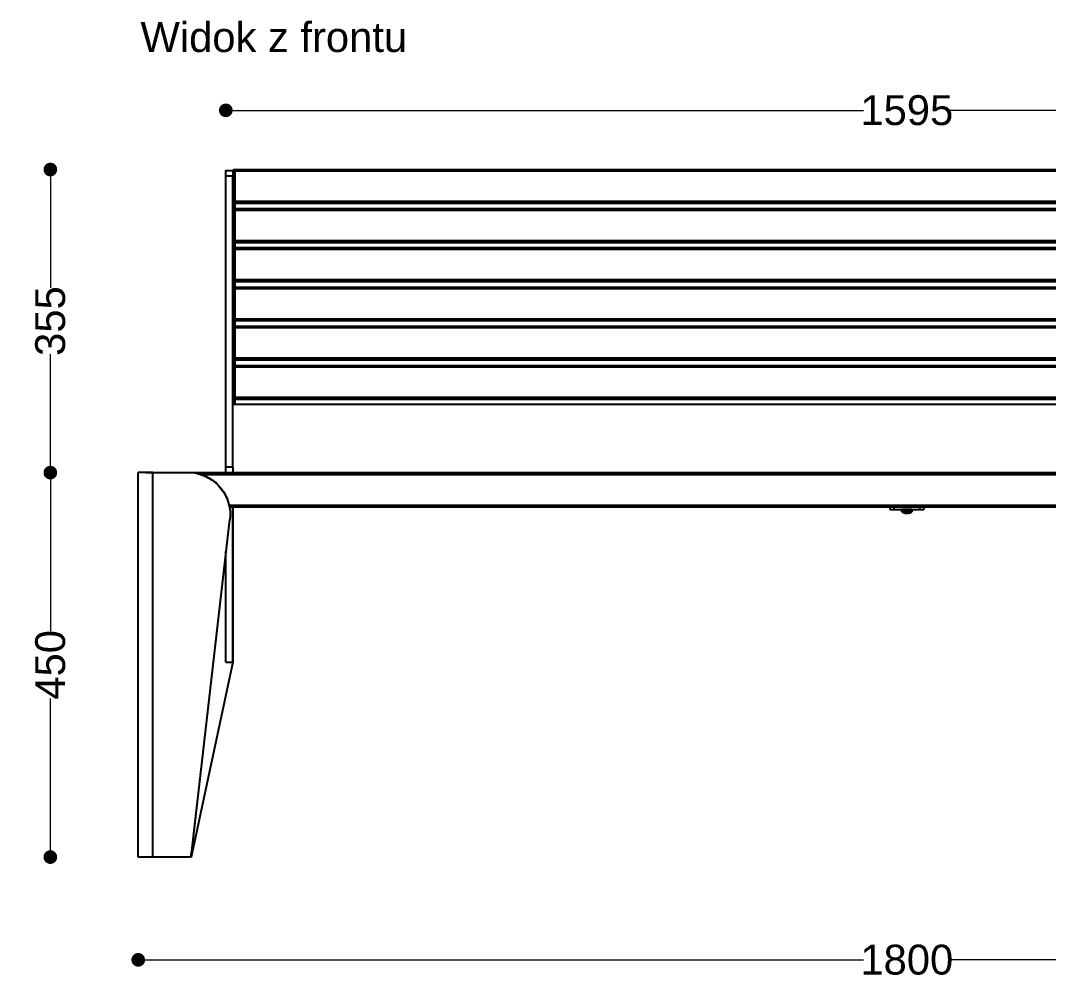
# Model space of a CAD drawing. Header units: millimetres. Extents: x 10366 to 13995, y 24552 to 29685.
# Drawn here: x 11588 to 12791, y 27221 to 28343 of the extents above; entities that cross this region are included whole.
import ezdxf

# ---------------------------------------------------------------- set-up
doc = ezdxf.new("R2010")
doc.units = ezdxf.units.MM
doc.header["$LTSCALE"] = 3
doc.layers.add('DomyÅ›lny', color=7, linetype='Continuous')
doc.styles.get("Standard").update_dxf_attribs({"font": 'arial.ttf'})
doc.dimstyles.new('MATEUSZ', dxfattribs={"dimtxt": 35, "dimasz": 16, "dimexe": 0.18, "dimexo": 0.0625, "dimgap": 0.09, "dimtad": 0, "dimdec": 0, "dimdsep": 46, "dimtxsty": 'Standard', "dimblk": 'DOT', "dimcen": 0.09, "dimse1": 1, "dimse2": 1, "dimadec": 0, "dimazin": 0, "dimtfac": 1, "dimtdec": 0, "dimtofl": 0, "dimtmove": 0, "dimatfit": 3, "dimfxl": 1, "dimtolj": 1, "dimtzin": 0, "dimlwd": 9, "dimlwe": 9, "dimarcsym": 0})

# ---------------------------------------------------------------- blocks, each defined once
blk = doc.blocks.new('_Dot')
at = {"color": 0, "linetype": 'ByBlock', "lineweight": -2}
blk.add_line((-0.5, 0), (-1, 0), dxfattribs=at)
at = {"color": 0, "linetype": 'ByBlock', "const_width": 0.5}
blk.add_lwpolyline([(-0.25, 0, 1), (0.25, 0, 1)], format="xyb", close=True, dxfattribs=at)
blk = doc.blocks.new('*D29')
at = {"color": 0, "lineweight": 9, "transparency": 16777216}
for p, q in [((11741.5, 27243.8), (12574.9, 27243.8)), ((13509.5, 27243.8), (12676.2, 27243.8))]:
    blk.add_line(p, q, dxfattribs=at)
at = {"layer": 'Defpoints', "color": 0, "transparency": 16777216}
for p in [(11725.5, 27364.1), (13525.5, 27364.1), (13525.5, 27243.8)]:
    blk.add_point(p, dxfattribs=at)
at = {"color": 0, "lineweight": 9, "transparency": 16777216, "xscale": 16, "yscale": 16, "zscale": 16, "rotation": 180}
blk.add_blockref('_Dot', (11725.5, 27243.8), dxfattribs=at)
at = {"color": 0, "lineweight": 9, "transparency": 16777216, "xscale": 16, "yscale": 16, "zscale": 16}
blk.add_blockref('_Dot', (13525.5, 27243.8), dxfattribs=at)
at = {"color": 0, "transparency": 16777216, "insert": (12625.5, 27243.8), "char_height": 35, "attachment_point": 5}
blk.add_mtext('\\A1;1800', dxfattribs=at)
blk = doc.blocks.new('*D32')
at = {"color": 0, "lineweight": 9, "transparency": 16777216}
for p, q in [((11622.6, 27798.1), (11622.6, 27628.5)), ((11622.6, 27380.1), (11622.6, 27549.7))]:
    blk.add_line(p, q, dxfattribs=at)
at = {"layer": 'Defpoints', "color": 0, "transparency": 16777216}
for p in [(11725.5, 27814.1), (11622.6, 27364.1), (11725.5, 27364.1)]:
    blk.add_point(p, dxfattribs=at)
at = {"color": 0, "lineweight": 9, "transparency": 16777216, "xscale": 16, "yscale": 16, "zscale": 16}
for p, rotation in [((11622.6, 27814.1), 90), ((11622.6, 27364.1), 270)]:
    blk.add_blockref('_Dot', p, dxfattribs=dict(at, rotation=rotation))
at = {"color": 0, "transparency": 16777216, "insert": (11622.6, 27589.1), "char_height": 35, "attachment_point": 5, "rotation": 90}
blk.add_mtext('\\A1;450', dxfattribs=at)
blk = doc.blocks.new('*D33')
at = {"color": 0, "lineweight": 9, "transparency": 16777216}
for p, q in [((11622.6, 28152.9), (11622.6, 28030.4)), ((11622.6, 27830.1), (11622.6, 27952.6))]:
    blk.add_line(p, q, dxfattribs=at)
at = {"layer": 'Defpoints', "color": 0, "transparency": 16777216}
for p in [(11187.4, 28168.9), (11622.6, 27814.1), (11725.5, 27814.1)]:
    blk.add_point(p, dxfattribs=at)
at = {"color": 0, "lineweight": 9, "transparency": 16777216, "xscale": 16, "yscale": 16, "zscale": 16}
for p, rotation in [((11622.6, 28168.9), 90), ((11622.6, 27814.1), 270)]:
    blk.add_blockref('_Dot', p, dxfattribs=dict(at, rotation=rotation))
at = {"color": 0, "transparency": 16777216, "insert": (11622.6, 27991.5), "char_height": 35, "attachment_point": 5, "rotation": 90}
blk.add_mtext('\\A1;355', dxfattribs=at)
blk = doc.blocks.new('*D34')
at = {"color": 0, "lineweight": 9, "transparency": 16777216}
for p, q in [((11844.1, 28238.2), (12574.7, 28238.2)), ((13406.9, 28238.2), (12676.4, 28238.2))]:
    blk.add_line(p, q, dxfattribs=at)
at = {"layer": 'Defpoints', "color": 0, "transparency": 16777216}
for p in [(13422.9, 28238.2), (11828.1, 28167.9), (13422.9, 28167.9)]:
    blk.add_point(p, dxfattribs=at)
at = {"color": 0, "lineweight": 9, "transparency": 16777216, "xscale": 16, "yscale": 16, "zscale": 16, "rotation": 180}
blk.add_blockref('_Dot', (11828.1, 28238.2), dxfattribs=at)
at = {"color": 0, "lineweight": 9, "transparency": 16777216, "xscale": 16, "yscale": 16, "zscale": 16}
blk.add_blockref('_Dot', (13422.9, 28238.2), dxfattribs=at)
at = {"color": 0, "transparency": 16777216, "insert": (12625.5, 28238.2), "char_height": 35, "attachment_point": 5}
blk.add_mtext('\\A1;1595', dxfattribs=at)

msp = doc.modelspace()

# ---------------------------------------------------------------- linework, layer by layer
at = {"layer": 'DomyÅ›lny'}
for p, q in [((11828.1, 28167.9), (11836.1, 28167.9)), ((11836.5, 28166.9), (11836.5, 28131.4)), ((11838.5, 28168.9), (13412.5, 28168.9)), ((11838.5, 28168.8), (13412.5, 28168.8)), ((11838.5, 28167.2), (11838.5, 28131.7)), ((11838.5, 28167.2), (13412.5, 28167.2)), ((11836.1, 28161.3), (11828.1, 28161.3)), ((11828.1, 27820.7), (11828.1, 28161.3)), ((11836.1, 27820.7), (11836.1, 28161.3)), ((11836.5, 28125.1), (11836.5, 28160.6)), ((11836.5, 28131.4), (11836.5, 28125.1)), ((11838.5, 28131.7), (13412.5, 28131.7)), ((11838.5, 28129.4), (11838.5, 28123.2)), ((11838.5, 28129.4), (13412.5, 28129.4)), ((11836.5, 28121), (11836.5, 28085.6)), ((11838.5, 28123.2), (13412.5, 28123.2)), ((11838.5, 28123), (13412.5, 28123)), ((11838.5, 28121.4), (11838.5, 28085.9)), ((11838.5, 28121.4), (13412.5, 28121.4)), ((11836.5, 28085.6), (11836.5, 28079.3)), ((11838.5, 28085.9), (13412.5, 28085.9)), ((11838.5, 28083.6), (11838.5, 28077.4)), ((11838.5, 28083.6), (13412.5, 28083.6)), ((11836.5, 28075.2), (11836.5, 28039.8)), ((11838.5, 28077.4), (13412.5, 28077.4)), ((13412.5, 28077.3), (11838.5, 28077.3)), ((11838.5, 28077.2), (13412.5, 28077.2)), ((11838.5, 28075.6), (13412.5, 28075.6)), ((11838.5, 28075.6), (11838.5, 28040.1)), ((11836.5, 28039.8), (11836.5, 28033.5)), ((11838.5, 28040.1), (13412.5, 28040.1)), ((11838.5, 28037.8), (13412.5, 28037.8)), ((11838.5, 28037.8), (11838.5, 28031.5)), ((11836.5, 28023.1), (11836.5, 28029.4)), ((11836.5, 28029.4), (11836.5, 27993.9)), ((11836.5, 27987.7), (11836.5, 28023.1)), ((11838.5, 28031.4), (13412.5, 28031.4)), ((11838.5, 28029.7), (13412.5, 28029.7)), ((11838.5, 28029.7), (11838.5, 27994.3)), ((11836.5, 27993.9), (11836.5, 27987.7)), ((11838.5, 27994.3), (13412.5, 27994.3)), ((11838.5, 27992), (13412.5, 27992)), ((11838.5, 27992), (11838.5, 27985.7)), ((11838.5, 27985.6), (13412.5, 27985.6)), ((11838.5, 27985.5), (13412.5, 27985.5)), ((11836.5, 27983.6), (11836.5, 27948.1)), ((11836.5, 27977.3), (11836.5, 27983.6)), ((11836.5, 27941.9), (11836.5, 27977.3)), ((11838.5, 27983.9), (11838.5, 27948.5)), ((11838.5, 27983.9), (13412.5, 27983.9)), ((11836.5, 27948.1), (11836.5, 27941.9)), ((11836.5, 27931.5), (11836.5, 27937.7)), ((11836.5, 27937.7), (11836.5, 27902.3)), ((11838.5, 27948.5), (13412.5, 27948.5)), ((11838.5, 27946.1), (11838.5, 27939.9)), ((11838.5, 27946.1), (13412.5, 27946.1)), ((11838.5, 27939.7), (13412.5, 27939.7)), ((11838.5, 27939.7), (13412.5, 27939.7)), ((11838.5, 27938.1), (13412.5, 27938.1)), ((11838.5, 27938.1), (11838.5, 27902.6)), ((11836.5, 27896), (11836.5, 27931.5)), ((11836.5, 27902.3), (11836.5, 27896)), ((11838.5, 27902.6), (13412.5, 27902.6)), ((11836.1, 27894.8), (11838.5, 27894.8)), ((11838.5, 27900.3), (11838.5, 27894.1)), ((11838.5, 27900.3), (13412.5, 27900.3)), ((11838.5, 27894.1), (13412.5, 27894.1)), ((13412.5, 27894), (11838.5, 27894)), ((11836.1, 27820.7), (11828.1, 27820.7)), ((11725.5, 27364.1), (11725.5, 27814.1)), ((11734.5, 27814.1), (13516.5, 27814.1)), ((11742.7, 27364.1), (11742.7, 27814.1)), ((11742.7, 27364.1), (11742.7, 27814.1)), ((11742.7, 27814.1), (11788.9, 27814.1)), ((11742.7, 27814.1), (11791.2, 27814.1)), ((11798.3, 27812.1), (13452.8, 27812.1)), ((11831.9, 27776), (13419.2, 27776)), ((11832.3, 27774.1), (13418.8, 27774.1)), ((11836.1, 27592.2), (11836.1, 27774.1)), ((11836.1, 27774.1), (11836.1, 27592.2)), ((12605.5, 27774.1), (12605.5, 27771.1)), ((12610.5, 27774.1), (12610.5, 27771.1)), ((12610.5, 27771.1), (12640.5, 27771.1)), ((12619.8, 27768.4), (12619.5, 27771.1)), ((12631.5, 27771.1), (12631.3, 27768.4)), ((12640.5, 27774.1), (12640.5, 27771.1)), ((12645.5, 27774.1), (12645.5, 27771.1)), ((11787.4, 27364.5), (11832.9, 27759.2)), ((11787.4, 27364.1), (11832.9, 27758.9)), ((11828.1, 27592.2), (11828.1, 27721.7)), ((11836.1, 27592.2), (11787.4, 27364.1)), ((11828.1, 27592.2), (11836.1, 27592.2)), ((11787.4, 27364.1), (11742.7, 27364.1)), ((11787.5, 27364.1), (11787.5, 27367.8))]:
    msp.add_line(p, q, dxfattribs=at)
for points in [[(11828.1, 28161.3, 0), (11828.1, 28166.5, 0), (11828.1, 28167.7, 0), (11828.1, 28167.9, 0), (11828.1, 28167.9, 0), (11828.1, 28167.9, 0), (11828.1, 28167.9, 0), (11828.1, 28167.9, 0), (11828.1, 28167.9, 0), (11828.1, 28167.9, 0), (11828.1, 28167.9, 0), (11828.1, 28167.9, 0), (11828.1, 28167.9, 0), (11828.1, 28167.9, 0), (11828.1, 28167.9, 0), (11828.1, 28167.9, 0), (11828.1, 28167.9, 0), (11828.1, 28167.9, 0), (11828.1, 28167.9, 0), (11828.1, 28167.9, 0), (11828.1, 28167.9, 0), (11828.1, 28167.8, 0)], [(11836.1, 28167.8, 0), (11836.1, 28167.9, 0), (11836.1, 28167.9, 0), (11836.1, 28167.9, 0), (11836.1, 28167.9, 0), (11836.1, 28167.9, 0), (11836.1, 28167.9, 0), (11836.1, 28167.9, 0), (11836.1, 28167.9, 0), (11836.1, 28167.9, 0), (11836.1, 28167.9, 0), (11836.1, 28167.9, 0), (11836.1, 28167.9, 0), (11836.1, 28167.9, 0), (11836.1, 28167.9, 0), (11836.1, 28167.9, 0), (11836.1, 28167.9, 0), (11836.1, 28167.9, 0), (11836.1, 28167.9, 0), (11836.1, 28167.9, 0), (11836.1, 28167.9, 0), (11836.1, 28167.9, 0), (11836.1, 28167.8, 0), (11836.1, 28167.6, 0), (11836.1, 28166.8, 0), (11836.1, 28161.3, 0)], [(11838.5, 28167.2, 0), (11837.1, 28167.1, 0), (11836.8, 28167, 0), (11836.7, 28167, 0), (11836.6, 28166.9, 0), (11836.6, 28166.9, 0), (11836.6, 28166.9, 0), (11836.5, 28166.9, 0), (11836.5, 28166.9, 0), (11836.5, 28166.9, 0), (11836.5, 28166.9, 0), (11836.5, 28166.9, 0), (11836.5, 28166.9, 0), (11836.5, 28166.9, 0)], [(11837, 28168.1, 0), (11837.1, 28168.3, 0), (11837.3, 28168.4, 0), (11837.5, 28168.5, 0), (11837.7, 28168.6, 0), (11837.9, 28168.7, 0), (11838.1, 28168.8, 0), (11838.3, 28168.8, 0), (11838.5, 28168.8, 0)], [(11838.5, 28168.8, 0), (11838.5, 28168.8, 0), (11838.5, 28168.9, 0), (11838.5, 28168.9, 0), (11838.5, 28168.9, 0), (11838.5, 28168.9, 0), (11838.5, 28168.9, 0), (11838.5, 28168.9, 0), (11838.5, 28168.9, 0), (11838.5, 28168.9, 0), (11838.5, 28168.9, 0), (11838.5, 28168.9, 0), (11838.5, 28168.9, 0), (11838.5, 28168.9, 0), (11838.5, 28168.9, 0), (11838.5, 28168.9, 0), (11838.5, 28168.9, 0), (11838.5, 28168.9, 0), (11838.5, 28168.9, 0), (11838.5, 28168.9, 0), (11838.5, 28168.9, 0), (11838.5, 28168.9, 0), (11838.5, 28168.8, 0), (11838.5, 28168.8, 0), (11838.5, 28168.8, 0), (11838.5, 28168.6, 0), (11838.5, 28167.2, 0)], [(11836.5, 28131.4, 0), (11836.5, 28131.4, 0), (11836.5, 28131.4, 0), (11836.5, 28131.4, 0), (11836.5, 28131.4, 0), (11836.5, 28131.4, 0), (11836.5, 28131.4, 0), (11836.6, 28131.5, 0), (11836.6, 28131.5, 0), (11836.6, 28131.5, 0), (11836.7, 28131.5, 0), (11836.7, 28131.6, 0), (11837, 28131.6, 0), (11837.6, 28131.7, 0), (11838.5, 28131.7, 0)], [(11838.5, 28129.4, 0), (11838.3, 28129.4, 0), (11838.2, 28129.5, 0), (11838, 28129.5, 0), (11837.8, 28129.6, 0), (11837.6, 28129.7, 0), (11837.4, 28129.8, 0), (11837.3, 28129.9, 0), (11837.1, 28130, 0), (11837, 28130.2, 0), (11836.8, 28130.3, 0), (11836.7, 28130.5, 0), (11836.7, 28130.7, 0), (11836.6, 28130.9, 0), (11836.6, 28131, 0), (11836.5, 28131.2, 0), (11836.5, 28131.4, 0)], [(11838.5, 28131.7, 0), (11838.5, 28129.4, 0)], [(11836.5, 28125.1, 0), (11836.5, 28125, 0), (11836.6, 28124.8, 0), (11836.6, 28124.6, 0), (11836.7, 28124.4, 0), (11836.7, 28124.2, 0), (11836.8, 28124.1, 0), (11837, 28123.9, 0), (11837.1, 28123.8, 0), (11837.3, 28123.6, 0), (11837.4, 28123.5, 0), (11837.6, 28123.4, 0), (11837.8, 28123.3, 0), (11838, 28123.3, 0), (11838.2, 28123.2, 0), (11838.3, 28123.2, 0), (11838.5, 28123.2, 0)], [(11838.5, 28123.1, 0), (11838.3, 28123.2, 0), (11838.2, 28123.2, 0), (11838, 28123.2, 0), (11837.8, 28123.3, 0), (11837.6, 28123.4, 0), (11837.4, 28123.5, 0), (11837.3, 28123.6, 0), (11837.1, 28123.7, 0), (11837, 28123.9, 0), (11836.8, 28124, 0), (11836.7, 28124.2, 0), (11836.7, 28124.4, 0), (11836.6, 28124.6, 0), (11836.6, 28124.8, 0), (11836.5, 28125, 0), (11836.5, 28125.1, 0)], [(11836.5, 28121, 0), (11836.5, 28121.3, 0), (11836.6, 28121.6, 0), (11836.7, 28121.9, 0), (11836.9, 28122.2, 0)], [(11838.5, 28121.4, 0), (11837.1, 28121.3, 0), (11836.8, 28121.2, 0), (11836.7, 28121.2, 0), (11836.6, 28121.1, 0), (11836.6, 28121.1, 0), (11836.6, 28121.1, 0), (11836.5, 28121.1, 0), (11836.5, 28121.1, 0), (11836.5, 28121.1, 0), (11836.5, 28121.1, 0), (11836.5, 28121, 0), (11836.5, 28121, 0), (11836.5, 28121, 0)], [(11838.5, 28123, 0), (11838.5, 28123, 0), (11838.5, 28123, 0), (11838.5, 28123, 0), (11838.5, 28123, 0), (11838.5, 28123, 0), (11838.5, 28123, 0), (11838.5, 28123, 0), (11838.5, 28123, 0), (11838.5, 28123, 0), (11838.5, 28123, 0), (11838.5, 28123, 0), (11838.5, 28123, 0), (11838.5, 28123, 0), (11838.5, 28123, 0), (11838.5, 28123, 0), (11838.5, 28123, 0), (11838.5, 28123, 0), (11838.5, 28123, 0), (11838.5, 28123, 0), (11838.5, 28123, 0), (11838.5, 28123, 0), (11838.5, 28123, 0), (11838.5, 28123, 0), (11838.5, 28123, 0), (11838.5, 28122.8, 0), (11838.5, 28121.4, 0)], [(11836.5, 28085.6, 0), (11836.5, 28085.6, 0), (11836.5, 28085.6, 0), (11836.5, 28085.6, 0), (11836.5, 28085.6, 0), (11836.5, 28085.6, 0), (11836.5, 28085.6, 0), (11836.6, 28085.6, 0), (11836.6, 28085.7, 0), (11836.6, 28085.7, 0), (11836.7, 28085.7, 0), (11836.7, 28085.7, 0), (11837, 28085.8, 0), (11837.6, 28085.9, 0), (11838.5, 28085.9, 0)], [(11838.5, 28083.6, 0), (11838.3, 28083.6, 0), (11838.2, 28083.6, 0), (11838, 28083.7, 0), (11837.8, 28083.7, 0), (11837.6, 28083.8, 0), (11837.4, 28083.9, 0), (11837.3, 28084, 0), (11837.1, 28084.2, 0), (11837, 28084.3, 0), (11836.8, 28084.5, 0), (11836.7, 28084.7, 0), (11836.7, 28084.9, 0), (11836.6, 28085, 0), (11836.6, 28085.2, 0), (11836.5, 28085.4, 0), (11836.5, 28085.6, 0)], [(11838.5, 28085.9, 0), (11838.5, 28083.6, 0)], [(11836.5, 28079.3, 0), (11836.5, 28079.1, 0), (11836.6, 28079, 0), (11836.6, 28078.8, 0), (11836.7, 28078.6, 0), (11836.7, 28078.4, 0), (11836.8, 28078.2, 0), (11837, 28078.1, 0), (11837.1, 28077.9, 0), (11837.3, 28077.8, 0), (11837.4, 28077.7, 0), (11837.6, 28077.6, 0), (11837.8, 28077.5, 0), (11838, 28077.4, 0), (11838.2, 28077.4, 0), (11838.3, 28077.4, 0), (11838.5, 28077.4, 0)], [(11838.5, 28077.3, 0), (11838.3, 28077.3, 0), (11838.2, 28077.4, 0), (11838, 28077.4, 0), (11837.8, 28077.5, 0), (11837.6, 28077.5, 0), (11837.4, 28077.6, 0), (11837.3, 28077.8, 0), (11837.1, 28077.9, 0), (11837, 28078.1, 0), (11836.8, 28078.2, 0), (11836.7, 28078.4, 0), (11836.7, 28078.6, 0), (11836.6, 28078.8, 0), (11836.6, 28079, 0), (11836.5, 28079.1, 0), (11836.5, 28079.3, 0)], [(11836.5, 28075.2, 0), (11836.5, 28075.5, 0), (11836.6, 28075.8, 0), (11836.7, 28076.1, 0), (11836.9, 28076.4, 0)], [(11838.5, 28075.6, 0), (11837.1, 28075.5, 0), (11836.8, 28075.4, 0), (11836.7, 28075.3, 0), (11836.6, 28075.3, 0), (11836.6, 28075.3, 0), (11836.6, 28075.3, 0), (11836.5, 28075.3, 0), (11836.5, 28075.2, 0), (11836.5, 28075.2, 0), (11836.5, 28075.2, 0), (11836.5, 28075.2, 0), (11836.5, 28075.2, 0), (11836.5, 28075.2, 0)], [(11838.5, 28077.2, 0), (11838.5, 28077.2, 0), (11838.5, 28077.2, 0), (11838.5, 28077.2, 0), (11838.5, 28077.2, 0), (11838.5, 28077.2, 0), (11838.5, 28077.2, 0), (11838.5, 28077.2, 0), (11838.5, 28077.2, 0), (11838.5, 28077.2, 0), (11838.5, 28077.2, 0), (11838.5, 28077.2, 0), (11838.5, 28077.2, 0), (11838.5, 28077.2, 0), (11838.5, 28077.2, 0), (11838.5, 28077.2, 0), (11838.5, 28077.2, 0), (11838.5, 28077.2, 0), (11838.5, 28077.2, 0), (11838.5, 28077.2, 0), (11838.5, 28077.2, 0), (11838.5, 28077.2, 0), (11838.5, 28077.2, 0), (11838.5, 28077.2, 0), (11838.5, 28077.1, 0), (11838.5, 28076.9, 0), (11838.5, 28075.6, 0)], [(11836.5, 28039.8, 0), (11836.5, 28039.8, 0), (11836.5, 28039.8, 0), (11836.5, 28039.8, 0), (11836.5, 28039.8, 0), (11836.5, 28039.8, 0), (11836.5, 28039.8, 0), (11836.6, 28039.8, 0), (11836.6, 28039.8, 0), (11836.6, 28039.9, 0), (11836.7, 28039.9, 0), (11836.7, 28039.9, 0), (11837, 28040, 0), (11837.6, 28040.1, 0), (11838.5, 28040.1, 0)], [(11838.5, 28037.8, 0), (11838.3, 28037.8, 0), (11838.2, 28037.8, 0), (11838, 28037.9, 0), (11837.8, 28037.9, 0), (11837.6, 28038, 0), (11837.4, 28038.1, 0), (11837.3, 28038.2, 0), (11837.1, 28038.4, 0), (11837, 28038.5, 0), (11836.8, 28038.7, 0), (11836.7, 28038.8, 0), (11836.7, 28039, 0), (11836.6, 28039.2, 0), (11836.6, 28039.4, 0), (11836.5, 28039.6, 0), (11836.5, 28039.8, 0)], [(11836.5, 28033.5, 0), (11836.5, 28033.3, 0), (11836.6, 28033.1, 0), (11836.6, 28033, 0), (11836.7, 28032.8, 0), (11836.7, 28032.6, 0), (11836.8, 28032.4, 0), (11837, 28032.3, 0), (11837.1, 28032.1, 0), (11837.3, 28032, 0), (11837.4, 28031.8, 0), (11837.6, 28031.7, 0), (11837.8, 28031.7, 0), (11838, 28031.6, 0), (11838.2, 28031.6, 0), (11838.3, 28031.5, 0), (11838.5, 28031.5, 0)], [(11838.5, 28040.1, 0), (11838.5, 28037.8, 0)], [(11838.5, 28029.7, 0), (11837.1, 28029.6, 0), (11836.8, 28029.6, 0), (11836.7, 28029.5, 0), (11836.6, 28029.5, 0), (11836.6, 28029.5, 0), (11836.6, 28029.4, 0), (11836.5, 28029.4, 0), (11836.5, 28029.4, 0), (11836.5, 28029.4, 0), (11836.5, 28029.4, 0), (11836.5, 28029.4, 0), (11836.5, 28029.4, 0), (11836.5, 28029.4, 0)], [(11838.5, 28031.4, 0), (11838.5, 28031.4, 0), (11838.5, 28031.4, 0), (11838.5, 28031.4, 0), (11838.5, 28031.4, 0), (11838.5, 28031.4, 0), (11838.5, 28031.4, 0), (11838.5, 28031.4, 0), (11838.5, 28031.4, 0), (11838.5, 28031.4, 0), (11838.5, 28031.4, 0), (11838.5, 28031.4, 0), (11838.5, 28031.4, 0), (11838.5, 28031.4, 0), (11838.5, 28031.4, 0), (11838.5, 28031.4, 0), (11838.5, 28031.4, 0), (11838.5, 28031.4, 0), (11838.5, 28031.4, 0), (11838.5, 28031.4, 0), (11838.5, 28031.4, 0), (11838.5, 28031.4, 0), (11838.5, 28031.4, 0), (11838.5, 28031.4, 0), (11838.5, 28031.3, 0), (11838.5, 28031.1, 0), (11838.5, 28029.7, 0)], [(11836.5, 27993.9, 0), (11836.5, 27993.9, 0), (11836.5, 27993.9, 0), (11836.5, 27994, 0), (11836.5, 27994, 0), (11836.5, 27994, 0), (11836.5, 27994, 0), (11836.6, 27994, 0), (11836.6, 27994, 0), (11836.6, 27994, 0), (11836.7, 27994.1, 0), (11836.7, 27994.1, 0), (11837, 27994.2, 0), (11837.6, 27994.2, 0), (11838.5, 27994.3, 0)], [(11838.5, 27992, 0), (11838.3, 27992, 0), (11838.2, 27992, 0), (11838, 27992, 0), (11837.8, 27992.1, 0), (11837.6, 27992.2, 0), (11837.4, 27992.3, 0), (11837.3, 27992.4, 0), (11837.1, 27992.5, 0), (11837, 27992.7, 0), (11836.8, 27992.9, 0), (11836.7, 27993, 0), (11836.7, 27993.2, 0), (11836.6, 27993.4, 0), (11836.6, 27993.6, 0), (11836.5, 27993.8, 0), (11836.5, 27993.9, 0)], [(11836.5, 27987.7, 0), (11836.5, 27987.5, 0), (11836.6, 27987.3, 0), (11836.6, 27987.1, 0), (11836.7, 27987, 0), (11836.7, 27986.8, 0), (11836.8, 27986.6, 0), (11837, 27986.4, 0), (11837.1, 27986.3, 0), (11837.3, 27986.1, 0), (11837.4, 27986, 0), (11837.6, 27985.9, 0), (11837.8, 27985.8, 0), (11838, 27985.8, 0), (11838.2, 27985.7, 0), (11838.3, 27985.7, 0), (11838.5, 27985.7, 0)], [(11837.4, 27985.2, 0), (11837.7, 27985.3, 0), (11837.9, 27985.4, 0), (11838.2, 27985.5, 0), (11838.5, 27985.5, 0)], [(11838.5, 27994.3, 0), (11838.5, 27992, 0)], [(11838.5, 27985.5, 0), (11838.5, 27985.6, 0), (11838.5, 27985.6, 0), (11838.5, 27985.6, 0), (11838.5, 27985.6, 0), (11838.5, 27985.6, 0), (11838.5, 27985.6, 0), (11838.5, 27985.6, 0), (11838.5, 27985.6, 0), (11838.5, 27985.6, 0), (11838.5, 27985.6, 0), (11838.5, 27985.6, 0), (11838.5, 27985.6, 0), (11838.5, 27985.6, 0), (11838.5, 27985.6, 0), (11838.5, 27985.6, 0), (11838.5, 27985.6, 0), (11838.5, 27985.6, 0), (11838.5, 27985.6, 0), (11838.5, 27985.6, 0), (11838.5, 27985.6, 0), (11838.5, 27985.6, 0), (11838.5, 27985.6, 0), (11838.5, 27985.5, 0), (11838.5, 27985.5, 0), (11838.5, 27985.3, 0), (11838.5, 27983.9, 0)], [(11838.5, 27983.9, 0), (11837.1, 27983.8, 0), (11836.8, 27983.8, 0), (11836.7, 27983.7, 0), (11836.6, 27983.7, 0), (11836.6, 27983.6, 0), (11836.6, 27983.6, 0), (11836.5, 27983.6, 0), (11836.5, 27983.6, 0), (11836.5, 27983.6, 0), (11836.5, 27983.6, 0), (11836.5, 27983.6, 0), (11836.5, 27983.6, 0), (11836.5, 27983.6, 0)], [(11836.5, 27948.1, 0), (11836.5, 27948.1, 0), (11836.5, 27948.1, 0), (11836.5, 27948.1, 0), (11836.5, 27948.1, 0), (11836.5, 27948.1, 0), (11836.5, 27948.2, 0), (11836.6, 27948.2, 0), (11836.6, 27948.2, 0), (11836.6, 27948.2, 0), (11836.7, 27948.2, 0), (11836.7, 27948.3, 0), (11837, 27948.3, 0), (11837.6, 27948.4, 0), (11838.5, 27948.5, 0)], [(11838.5, 27946.1, 0), (11838.3, 27946.1, 0), (11838.2, 27946.2, 0), (11838, 27946.2, 0), (11837.8, 27946.3, 0), (11837.6, 27946.4, 0), (11837.4, 27946.5, 0), (11837.3, 27946.6, 0), (11837.1, 27946.7, 0), (11837, 27946.9, 0), (11836.8, 27947, 0), (11836.7, 27947.2, 0), (11836.7, 27947.4, 0), (11836.6, 27947.6, 0), (11836.6, 27947.8, 0), (11836.5, 27947.9, 0), (11836.5, 27948.1, 0)], [(11836.5, 27941.9, 0), (11836.5, 27941.7, 0), (11836.6, 27941.5, 0), (11836.6, 27941.3, 0), (11836.7, 27941.1, 0), (11836.7, 27940.9, 0), (11836.8, 27940.8, 0), (11837, 27940.6, 0), (11837.1, 27940.5, 0), (11837.3, 27940.3, 0), (11837.4, 27940.2, 0), (11837.6, 27940.1, 0), (11837.8, 27940, 0), (11838, 27940, 0), (11838.2, 27939.9, 0), (11838.3, 27939.9, 0), (11838.5, 27939.9, 0)], [(11838.5, 27938.1, 0), (11837.1, 27938, 0), (11836.8, 27937.9, 0), (11836.7, 27937.9, 0), (11836.6, 27937.8, 0), (11836.6, 27937.8, 0), (11836.6, 27937.8, 0), (11836.5, 27937.8, 0), (11836.5, 27937.8, 0), (11836.5, 27937.8, 0), (11836.5, 27937.8, 0), (11836.5, 27937.8, 0), (11836.5, 27937.7, 0), (11836.5, 27937.7, 0)], [(11837, 27939, 0), (11837.1, 27939.2, 0), (11837.3, 27939.3, 0), (11837.5, 27939.4, 0), (11837.7, 27939.5, 0), (11837.9, 27939.6, 0), (11838.1, 27939.7, 0), (11838.3, 27939.7, 0), (11838.5, 27939.7, 0)], [(11838.5, 27948.5, 0), (11838.5, 27946.1, 0)], [(11838.5, 27939.7, 0), (11838.5, 27939.7, 0), (11838.5, 27939.7, 0), (11838.5, 27939.7, 0), (11838.5, 27939.7, 0), (11838.5, 27939.7, 0), (11838.5, 27939.7, 0), (11838.5, 27939.7, 0), (11838.5, 27939.7, 0), (11838.5, 27939.7, 0), (11838.5, 27939.7, 0), (11838.5, 27939.7, 0), (11838.5, 27939.7, 0), (11838.5, 27939.7, 0), (11838.5, 27939.7, 0), (11838.5, 27939.7, 0), (11838.5, 27939.7, 0), (11838.5, 27939.7, 0), (11838.5, 27939.7, 0), (11838.5, 27939.7, 0), (11838.5, 27939.7, 0), (11838.5, 27939.7, 0), (11838.5, 27939.7, 0), (11838.5, 27939.7, 0), (11838.5, 27939.7, 0), (11838.5, 27939.5, 0), (11838.5, 27938.1, 0)], [(11836.5, 27902.3, 0), (11836.5, 27902.3, 0), (11836.5, 27902.3, 0), (11836.5, 27902.3, 0), (11836.5, 27902.3, 0), (11836.5, 27902.3, 0), (11836.5, 27902.3, 0), (11836.6, 27902.3, 0), (11836.6, 27902.4, 0), (11836.6, 27902.4, 0), (11836.7, 27902.4, 0), (11836.7, 27902.4, 0), (11837, 27902.5, 0), (11837.6, 27902.6, 0), (11838.5, 27902.6, 0)], [(11838.5, 27900.3, 0), (11838.3, 27900.3, 0), (11838.2, 27900.3, 0), (11838, 27900.4, 0), (11837.8, 27900.5, 0), (11837.6, 27900.5, 0), (11837.4, 27900.6, 0), (11837.3, 27900.8, 0), (11837.1, 27900.9, 0), (11837, 27901, 0), (11836.8, 27901.2, 0), (11836.7, 27901.4, 0), (11836.7, 27901.6, 0), (11836.6, 27901.7, 0), (11836.6, 27901.9, 0), (11836.5, 27902.1, 0), (11836.5, 27902.3, 0)], [(11838.5, 27902.6, 0), (11838.5, 27900.3, 0)], [(11836.5, 27896, 0), (11836.5, 27895.9, 0), (11836.6, 27895.7, 0), (11836.6, 27895.5, 0), (11836.7, 27895.3, 0), (11836.7, 27895.1, 0), (11836.8, 27895, 0), (11837, 27894.8, 0), (11837.1, 27894.6, 0), (11837.3, 27894.5, 0), (11837.4, 27894.4, 0), (11837.6, 27894.3, 0), (11837.8, 27894.2, 0), (11838, 27894.1, 0), (11838.2, 27894.1, 0), (11838.3, 27894.1, 0), (11838.5, 27894.1, 0)], [(11838.5, 27894, 0), (11838.3, 27894, 0), (11838.2, 27894.1, 0), (11838, 27894.1, 0), (11837.8, 27894.2, 0), (11837.6, 27894.3, 0), (11837.4, 27894.4, 0), (11837.3, 27894.5, 0), (11837.1, 27894.6, 0), (11837, 27894.8, 0), (11836.8, 27894.9, 0), (11836.7, 27895.1, 0), (11836.7, 27895.3, 0), (11836.6, 27895.5, 0), (11836.6, 27895.7, 0), (11836.5, 27895.8, 0), (11836.5, 27896, 0)], [(11828.1, 27814.1, 0), (11828.1, 27814.1, 0), (11828.1, 27814.1, 0), (11828.1, 27814.1, 0), (11828.1, 27814.1, 0), (11828.1, 27814.1, 0), (11828.1, 27814.1, 0), (11828.1, 27814.1, 0), (11828.1, 27814.1, 0), (11828.1, 27814.1, 0), (11828.1, 27814.1, 0), (11828.1, 27814.1, 0), (11828.1, 27814.1, 0), (11828.1, 27814.1, 0), (11828.1, 27814.2, 0), (11828.1, 27814.3, 0), (11828.1, 27814.9, 0), (11828.1, 27820.7, 0)], [(11836.1, 27820.7, 0), (11836.1, 27814.1, 0)], [(11742.7, 27814.1, 0), (11730.4, 27814.1, 0), (11726.8, 27814.1, 0), (11725.8, 27814.1, 0), (11725.6, 27814.1, 0), (11725.5, 27814.1, 0), (11725.5, 27814.1, 0), (11725.5, 27814.1, 0), (11725.5, 27814.1, 0), (11725.5, 27814.1, 0), (11725.5, 27814.1, 0), (11725.5, 27814.1, 0), (11725.5, 27814.1, 0), (11725.5, 27814.1, 0), (11725.5, 27814.1, 0), (11725.5, 27814.1, 0), (11725.5, 27814.1, 0), (11725.5, 27814.1, 0), (11725.5, 27814.1, 0)], [(11788.9, 27814.1, 0), (11793.7, 27813.3, 0), (11798.5, 27812.1, 0), (11803.1, 27810.3, 0), (11807.5, 27808.2, 0), (11811.6, 27805.6, 0), (11815.5, 27802.6, 0), (11819.1, 27799.3, 0), (11822.3, 27795.6, 0), (11825.2, 27791.6, 0), (11827.7, 27787.4, 0), (11829.7, 27782.9, 0), (11831.3, 27778.3, 0), (11832.4, 27773.5, 0), (11833, 27768.6, 0), (11833.2, 27763.7, 0), (11832.9, 27758.9, 0)], [(11788.9, 27814.1, 0), (11791.2, 27814.1, 0)], [(11791.2, 27814.1, 0), (11795.9, 27813.1, 0), (11800.4, 27811.7, 0), (11804.8, 27809.9, 0), (11809, 27807.6, 0), (11813, 27805, 0), (11816.6, 27802, 0), (11820, 27798.6, 0), (11823.1, 27795, 0), (11825.8, 27791.1, 0), (11828.1, 27786.9, 0), (11830, 27782.5, 0), (11831.4, 27778, 0), (11832.5, 27773.4, 0), (11833, 27768.7, 0), (11833.2, 27763.9, 0), (11832.9, 27759.2, 0)], [(12605.5, 27771.1, 0), (12605.5, 27771.1, 0), (12605.5, 27771.1, 0), (12605.5, 27771.1, 0), (12605.5, 27771.1, 0), (12605.5, 27771.1, 0), (12605.5, 27771.1, 0), (12605.5, 27771.1, 0), (12605.5, 27771.1, 0), (12605.5, 27771.1, 0), (12605.5, 27771.1, 0), (12605.5, 27771.1, 0), (12605.5, 27771.1, 0), (12605.5, 27771.1, 0), (12605.6, 27771.1, 0), (12605.7, 27771.1, 0), (12606.1, 27771.1, 0), (12610.5, 27771.1, 0)], [(12631.5, 27771.1, 0), (12631.5, 27771.1, 0), (12631.5, 27771.1, 0), (12631.5, 27771.1, 0), (12631.5, 27771.1, 0), (12631.5, 27771.1, 0), (12631.5, 27771.1, 0), (12631.5, 27771.1, 0), (12631.5, 27771.1, 0), (12631.5, 27771.1, 0), (12631.5, 27771.1, 0), (12631.5, 27771.1, 0), (12631.5, 27771.1, 0), (12631.5, 27771.1, 0), (12631.3, 27771.1, 0), (12630.8, 27771.1, 0), (12619.6, 27771.1, 0)], [(12631.3, 27768.4, 0), (12631.3, 27768.4, 0), (12631.3, 27768.4, 0), (12631.3, 27768.4, 0), (12631.3, 27768.4, 0), (12631.3, 27768.4, 0), (12631.3, 27768.4, 0), (12631.3, 27768.4, 0), (12631.3, 27768.4, 0), (12631.3, 27768.4, 0), (12631.3, 27768.4, 0), (12631.3, 27768.4, 0), (12631.3, 27768.4, 0), (12631.2, 27768.4, 0), (12631.1, 27768.4, 0), (12630.6, 27768.4, 0), (12619.8, 27768.4, 0)], [(12640.5, 27771.1, 0), (12645.5, 27771.1, 0)], [(12622.4, 27767.2, 0), (12622.4, 27767.2, 0), (12622.4, 27767.2, 0), (12622.4, 27767.2, 0), (12622.4, 27767.2, 0), (12622.3, 27767.2, 0), (12622.3, 27767.1, 0), (12622.3, 27767.1, 0), (12622.3, 27767.1, 0), (12622.2, 27767.1, 0), (12622.2, 27767.1, 0), (12622.2, 27767.1, 0), (12622.2, 27767.1, 0), (12622.1, 27767.1, 0), (12622.1, 27767.1, 0)], [(12624.4, 27766.6, 0), (12623.2, 27766.8, 0), (12622.1, 27767.1, 0)], [(12622.1, 27767.1, 0), (12622.1, 27767.1, 0), (12622.1, 27767.1, 0), (12622.2, 27767.1, 0), (12622.3, 27767.1, 0)], [(12622.4, 27767.1, 0), (12622.2, 27767.1, 0)], [(12622.3, 27767.1, 0), (12623.4, 27766.8, 0), (12624.6, 27766.6, 0)], [(12624.6, 27766.6, 0), (12624.9, 27766.6, 0), (12625, 27766.6, 0), (12625.1, 27766.6, 0), (12625.1, 27766.6, 0), (12625.1, 27766.6, 0), (12625.1, 27766.6, 0)], [(12625.1, 27766.6, 0), (12625.2, 27766.6, 0), (12625.2, 27766.7, 0), (12625.3, 27766.8, 0), (12625.5, 27766.9, 0), (12625.6, 27767.1, 0)], [(12625.9, 27766.6, 0), (12625.9, 27766.6, 0), (12625.8, 27766.7, 0), (12625.7, 27766.8, 0), (12625.6, 27766.9, 0), (12625.5, 27767.1, 0)], [(12625.6, 27767.1, 0), (12626.1, 27767.1, 0)], [(12626.1, 27767.1, 0), (12625.6, 27767.1, 0)], [(12626.1, 27767.1, 0), (12626.6, 27767.1, 0)], [(12626.6, 27767.1, 0), (12626.1, 27767.1, 0)], [(12626.6, 27767.1, 0), (12626.5, 27766.9, 0), (12626.4, 27766.8, 0), (12626.4, 27766.7, 0), (12626.3, 27766.6, 0), (12626.3, 27766.6, 0)], [(12626.3, 27766.6, 0), (12626.3, 27766.6, 0), (12626.3, 27766.6, 0), (12626.3, 27766.6, 0), (12626.3, 27766.6, 0), (12626.3, 27766.6, 0), (12626.3, 27766.6, 0), (12626.3, 27766.6, 0), (12626.3, 27766.6, 0), (12626.3, 27766.6, 0), (12626.3, 27766.6, 0), (12626.3, 27766.6, 0), (12626.3, 27766.6, 0), (12626.3, 27766.6, 0), (12626.3, 27766.6, 0), (12626.3, 27766.6, 0), (12626.3, 27766.6, 0), (12626.3, 27766.6, 0), (12626.3, 27766.6, 0), (12626.3, 27766.6, 0), (12626.3, 27766.6, 0), (12626.4, 27766.6, 0), (12626.7, 27766.6, 0)], [(12628.7, 27767.1, 0), (12627.6, 27766.8, 0), (12626.5, 27766.6, 0)], [(12626.7, 27766.6, 0), (12627.8, 27766.8, 0), (12628.9, 27767.1, 0)], [(12628.5, 27767.2, 0), (12628.6, 27767.2, 0)], [(12628.7, 27767.1, 0), (12628.7, 27767.1, 0), (12628.7, 27767.1, 0), (12628.7, 27767.1, 0), (12628.6, 27767.1, 0), (12628.6, 27767.1, 0), (12628.6, 27767.1, 0), (12628.6, 27767.1, 0), (12628.5, 27767.1, 0), (12628.5, 27767.2, 0), (12628.5, 27767.2, 0), (12628.5, 27767.2, 0), (12628.5, 27767.2, 0), (12628.5, 27767.2, 0), (12628.5, 27767.2, 0)], [(12628.6, 27767.2, 0), (12628.6, 27767.2, 0), (12628.6, 27767.2, 0), (12628.7, 27767.2, 0), (12628.7, 27767.2, 0), (12628.7, 27767.2, 0), (12628.7, 27767.1, 0), (12628.7, 27767.1, 0), (12628.8, 27767.1, 0), (12628.8, 27767.1, 0), (12628.8, 27767.1, 0), (12628.8, 27767.1, 0), (12628.9, 27767.1, 0), (12628.9, 27767.1, 0), (12628.9, 27767.1, 0)], [(12628.7, 27767.1, 0), (12628.8, 27767.1, 0)], [(11742.7, 27364.1, 0), (11725.5, 27364.1, 0)]]:
    msp.add_polyline3d(points, dxfattribs=at)
for centre, radius, start, end in [((11838.5, 28166.9), 2, 90, 180), ((11838.5, 28121), 2, 90, 180), ((11838.5, 28075.2), 2, 90, 180), ((11838.5, 28033.5), 2, 180, 270), ((11838.5, 28029.4), 2, 90, 180), ((11838.5, 27987.7), 2, 180, 270), ((11838.5, 27983.6), 2, 90, 180), ((11838.5, 27941.9), 2, 180, 270), ((11838.5, 27937.7), 2, 90, 180), ((12625.5, 27776.5), 10, 234.8507, 251.7018), ((12625.5, 27776.5), 10, 288.2982, 305.1493)]:
    msp.add_arc(centre, radius, start, end, dxfattribs=at)

# ---------------------------------------------------------------- texts
msp.add_text('Widok z frontu', height=34.962).set_placement((11728.2, 28306.5))

# ---------------------------------------------------------------- dimensions: what is measured, and where the dimension line sits
for base, p1, p2, picture, middle in [((13422.9, 28238.2), (11828.1, 28167.9), (13422.9, 28167.9), '*D34', (12625.5, 28238.2)), ((13525.5, 27243.8), (11725.5, 27364.1), (13525.5, 27364.1), '*D29', (12625.5, 27243.8))]:
    dim = msp.add_linear_dim(base=base, p1=p1, p2=p2, dimstyle='MATEUSZ')
    dim.commit()
    dim.dimension.update_dxf_attribs({"geometry": picture, "text_midpoint": middle})
for base, p1, p2, picture, middle in [((11622.6, 27814.1), (11187.4, 28168.9), (11725.5, 27814.1), '*D33', (11622.6, 27991.5)), ((11622.6, 27364.1), (11725.5, 27814.1), (11725.5, 27364.1), '*D32', (11622.6, 27589.1))]:
    dim = msp.add_linear_dim(base=base, p1=p1, p2=p2, angle=90, dimstyle='MATEUSZ')
    dim.commit()
    dim.dimension.update_dxf_attribs({"geometry": picture, "text_midpoint": middle})

doc.saveas('drawing.dxf')
